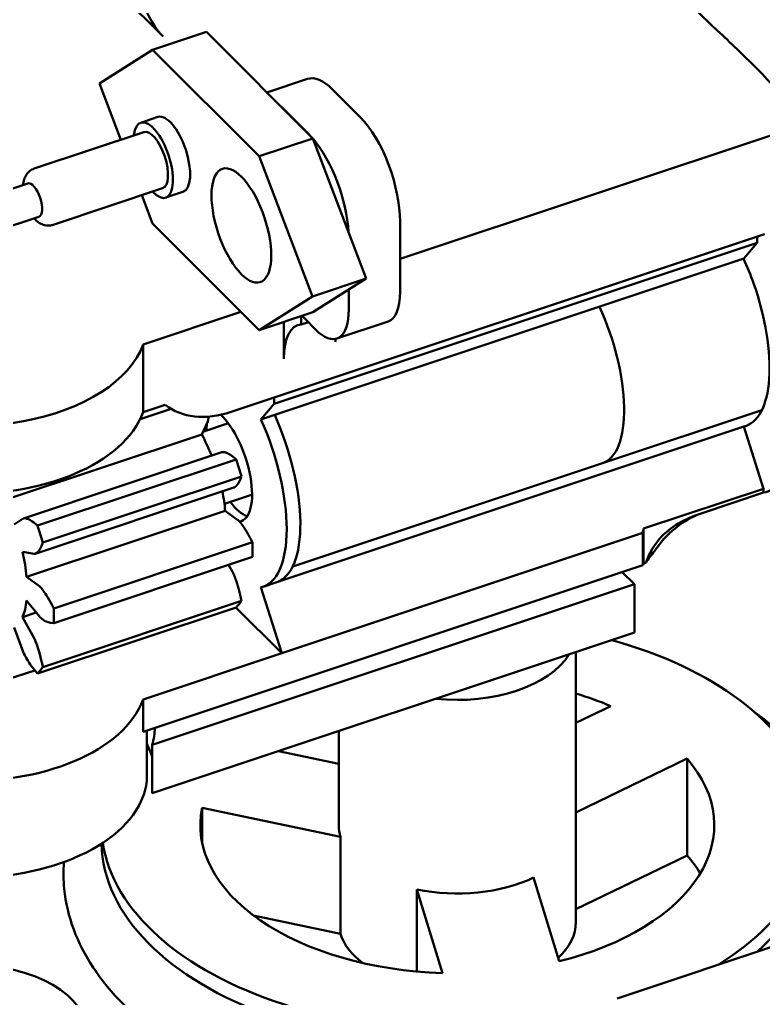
# Model space of a CAD drawing. Header units: millimetres. Extents: x 114 to 308, y 62 to 248.
# Drawn here: x 192.9 to 240, y 103 to 164.9 of the extents above; entities that cross this region are included whole.
import ezdxf

# ---------------------------------------------------------------- set-up
doc = ezdxf.new("R2010")
doc.units = ezdxf.units.MM
doc.header["$LTSCALE"] = 0.75
doc.layers.add('Visible', color=7, linetype='Continuous', lineweight=50)

msp = doc.modelspace()

# ---------------------------------------------------------------- linework, layer by layer
at = {"layer": 'Visible', "extrusion": (-0.707107, 0.408248, -0.57735)}
for p, q in [((197.45, 168.361, -17.528), (202.008, 163.803, -11.081)), ((204.742, 164.102, 13.734), (201.343, 162.969, 15.336)), ((204.742, 164.102, 13.734), (211.478, 157.367, 23.259)), ((201.343, 162.969, 15.336), (197.976, 160.837, 6.685)), ((208.078, 156.234, 24.861), (201.343, 162.969, 15.336)), ((211.132, 161.123, 15.997), (208.574, 160.27, 17.203)), ((197.976, 160.837, 6.685), (199.328, 157.278, 7.036)), ((212.713, 160.462, 18.883), (214.492, 158.683, 21.399)), ((211.244, 157.601, 22.93), (209.466, 159.38, 20.414)), ((201.675, 158.719, 13.035), (200.593, 158.358, 13.546)), ((216.992, 149.745, 8.799), (244.161, 158.802, -4.008)), ((200.79, 157.765, 13.546), (193.862, 155.456, 16.812)), ((211.478, 157.367, 23.259), (208.078, 156.234, 24.861)), ((211.478, 157.367, 23.259), (214.845, 148.5, 24.133)), ((211.446, 147.367, 25.735), (208.078, 156.234, 24.861)), ((193.454, 154.516, 17.118), (189.99, 153.361, 18.751)), ((201.976, 154.208, 13.546), (195.048, 151.898, 16.812)), ((200.66, 153.769, 7.382), (201.343, 151.971, 7.559)), ((203.256, 153.976, 13.035), (202.174, 153.615, 13.546)), ((194.157, 152.405, 17.118), (190.693, 151.25, 18.751)), ((201.343, 151.971, 7.559), (208.078, 145.235, 17.084)), ((216.992, 147.632, 18.887), (216.992, 152.101, 22.048)), ((240.035, 151.302, -6.393), (206.303, 140.059, 9.508)), ((239.566, 151.146, -7.498), (239.566, 150.751, -7.778)), ((209.039, 140.575, 6.613), (239.566, 150.751, -7.778)), ((239.566, 150.751, -7.778), (238.723, 149.757, -10.27)), ((238.723, 149.757, -10.27), (209.061, 139.87, 3.712)), ((214.845, 148.5, 24.133), (211.446, 147.367, 25.735)), ((214.845, 148.5, 24.133), (211.478, 146.368, 15.482)), ((208.078, 145.235, 17.084), (211.446, 147.367, 25.735)), ((213.744, 146.549, 20.418), (213.744, 147.803, 21.305)), ((200.748, 144.33, 16.457), (206.924, 146.389, 13.545)), ((211.478, 146.368, 15.482), (208.078, 145.235, 17.084)), ((210.739, 145.591, 13.366), (210.745, 146.124, 13.754)), ((210.796, 146.141, 13.875), (211.841, 145.094, 15.352)), ((209.649, 145.759, 11.173), (209.649, 143.419, 9.518)), ((211.194, 145.742, 13.152), (210.739, 145.591, 13.366)), ((212.986, 144.698, 17.501), (216.234, 145.781, 15.97)), ((200.748, 144.33, 16.457), (200.748, 140.044, 13.426)), ((209.039, 140.575, 6.613), (208.195, 139.581, 4.12)), ((209.039, 140.575, 6.613), (209.039, 140.97, 6.892)), ((200.562, 139.607, 7.322), (202.51, 140.257, 6.403)), ((202.144, 140.509, 12.767), (200.748, 140.044, 13.426)), ((229.78, 136.813, -13.286), (239.867, 140.176, -18.041)), ((204.826, 139.447, 4.226), (204.45, 138.636, 2.856)), ((206.089, 139.326, -3.59), (204.529, 138.806, -2.854)), ((204.826, 139.447, 4.227), (204.826, 139.447, 4.226)), ((209.061, 139.87, 3.712), (208.195, 139.581, 4.12)), ((238.723, 139.143, -17.776), (209.32, 129.342, -3.916)), ((238.723, 139.143, -17.776), (239.961, 135.206, -17.931)), ((204.45, 138.636, 2.856), (191.893, 134.45, 8.776)), ((193.17, 133.329, 10.693), (205.728, 137.515, 4.774)), ((194.071, 132.873, 12.281), (206.628, 137.059, 6.361)), ((229.78, 136.813, -13.286), (210.206, 130.289, -4.058)), ((194.401, 131.802, 12.223), (206.958, 135.987, 6.303)), ((193.917, 131.089, 10.693), (206.475, 135.274, 4.774)), ((232.384, 132.68, -14.359), (239.961, 135.206, -17.931)), ((239.961, 135.206, -17.931), (239.961, 134.957, -18.107)), ((207.591, 134.819, -3.59), (205.885, 134.251, -2.786)), ((236.018, 133.643, -16.248), (239.961, 134.957, -18.107)), ((193.378, 129.628, 8.516), (205.935, 133.814, 2.596)), ((205.935, 133.814, 2.596), (206.742, 133.223, 3.891)), ((192.58, 132.948, 9.171), (193.155, 133.322, 10.656)), ((193.155, 133.322, 10.656), (193.155, 133.322, 10.657)), ((206.742, 133.223, 3.891), (206.743, 133.223, 3.891)), ((232.384, 132.68, -14.359), (232.384, 130.479, -15.916)), ((232.335, 132.406, -14.311), (209.508, 124.797, -3.55)), ((232.335, 132.406, -14.311), (232.335, 130.365, -15.754)), ((195.093, 127.627, 10.74), (207.651, 131.813, 4.821)), ((193.846, 131.078, 10.535), (193.115, 131.209, 9.077)), ((193.846, 131.078, 10.536), (193.846, 131.078, 10.535)), ((195.093, 126.71, 10.092), (207.651, 130.896, 4.173)), ((200.748, 119.836, -0.864), (232.335, 130.365, -15.754)), ((206.152, 130.397, 0.641), (206.403, 129.939, 0.85)), ((232.384, 130.479, -15.916), (232.546, 130.533, -15.992)), ((193.378, 129.628, 8.516), (194.185, 129.037, 9.81)), ((206.403, 129.939, 0.85), (206.404, 129.939, 0.851)), ((231.802, 129.166, -16.224), (231.036, 129.932, -17.307)), ((194.185, 129.037, 9.81), (194.185, 129.037, 9.811)), ((201.319, 119.005, -1.855), (231.802, 129.166, -16.224)), ((208.195, 128.967, -3.385), (209.508, 124.797, -3.55)), ((208.327, 129.004, -3.079), (209.193, 129.292, -3.488)), ((231.802, 126.104, -18.389), (231.802, 129.166, -16.224)), ((194.185, 127.117, 8.453), (193.378, 128.141, 7.464)), ((194.071, 123.51, 5.66), (206.628, 127.695, -0.26)), ((194.401, 123.921, 6.65), (206.958, 128.107, 0.731)), ((209.508, 124.797, -3.55), (206.614, 127.691, -7.642)), ((193.115, 127.084, 6.16), (193.983, 127.374, 5.752)), ((193.115, 127.084, 6.16), (193.846, 125.754, 6.77)), ((194.185, 127.117, 8.453), (194.185, 127.117, 8.453)), ((193.155, 124.892, 4.695), (192.58, 126.417, 4.553)), ((193.846, 125.754, 6.77), (193.846, 125.753, 6.77)), ((231.802, 126.104, -18.389), (201.319, 115.944, -4.02)), ((193.155, 124.891, 4.695), (193.155, 124.892, 4.695)), ((209.508, 124.797, -3.55), (200.748, 121.877, 0.58)), ((228.11, 107.803, -66.119), (228.11, 124.874, -54.049)), ((192.257, 123.172, 1.573), (193.892, 123.716, 0.802)), ((200.748, 119.836, -0.864), (200.748, 121.877, 0.58)), ((230.312, 121.453, -72.433), (228.11, 120.386, -70.925)), ((230.72, 102.963, 80.856), (284.115, 120.761, 55.686)), ((200.986, 117.082, -5.631), (200.986, 119.915, -3.628)), ((213.11, 113.927, -61.789), (213.11, 119.874, -57.584)), ((201.319, 119.005, -1.855), (201.319, 115.944, -4.02)), ((213.11, 117.807, -67.277), (209.307, 118.606, -68.407)), ((228.11, 114.734, -62.931), (235.133, 118.136, -67.742)), ((235.133, 112.012, -72.072), (235.133, 118.136, -67.742)), ((204.47, 115.014, -63.328), (213.224, 113.175, -60.726)), ((204.47, 112.839, -64.866), (204.47, 115.014, -63.328)), ((213.224, 107.051, -65.056), (213.224, 113.175, -60.726)), ((235.133, 112.012, -72.072), (228.11, 108.61, -67.261)), ((227.049, 105.313, -49.607), (225.431, 110.61, -57.098)), ((218.045, 104.662, -59.709), (218.045, 109.858, -56.035)), ((218.045, 109.858, -56.035), (219.663, 104.561, -48.544)), ((213.224, 107.051, -65.056), (207.732, 108.205, -66.688))]:
    msp.add_line(p, q, dxfattribs=at)
at = {"layer": 'Visible', "extrusion": (0.866025, 0.288675, -0.408248)}
msp.add_circle((78.619, 117.455, 215.152), 3.779, dxfattribs=at)
at = {"layer": 'Visible', "extrusion": (-8e-16, 0.816497, 0.57735)}
msp.add_circle((-189.736, -72.195, 72.347), 7.5, dxfattribs=at)
at = {"layer": 'Visible', "extrusion": (0.866025, 0.288675, -0.408248)}
for centre, radius, start, end in [((94.421, 91.641, 226.754), 3.75, 219.23152, 309.23152), ((81.089, 117.175, 222.827), 5, 360, 39.23152), ((78.839, 119.931, 222.827), 5, 39.23152, 129.23152), ((84.299, 110.499, 213.902), 1.875, 360, 180), ((84.299, 110.499, 205.152), 1.112, 360, 180), ((64.63, 94.528, 254.164), 8.125, 88.03894, 182.36162), ((74.046, 117.146, 222.827), 4.125, 129.23152, 180), ((66.758, 112.08, 219.077), 4.75, 309.23152, 6.47669), ((64.63, 94.528, 220.164), 2.375, 360, 2.6307), ((64.63, 94.528, 218.914), 8.125, 76.10142, 182.36162), ((64.63, 94.528, 219.914), 8.125, 76.10142, 180), ((64.63, 94.528, 215.914), 5.625, 66.54922, 82.11875), ((64.63, 94.528, 215.914), 9, 89.65686, 96.80618), ((64.63, 94.528, 215.914), 5.625, 106.4233, 119.91382), ((64.63, 94.528, 220.164), 2.375, 177.3693, 180), ((64.63, 94.528, 201.414), 9, 89.65686, 96.80618), ((64.63, 94.528, 215.914), 9, 125.65686, 132.80618), ((64.63, 94.528, 201.414), 5.625, 102.54922, 119.91382), ((64.63, 94.528, 201.414), 5.625, 138.54922, 155.91382), ((64.63, 94.528, 201.414), 9, 125.65686, 132.80618), ((64.63, 94.528, 215.914), 9, 161.65687, 168.80618), ((64.63, 94.528, 201.414), 9, 161.65687, 168.80618)]:
    msp.add_arc(centre, radius, start, end, dxfattribs=at)
at = {"layer": 'Visible', "extrusion": (-0.866025, -0.288675, 0.408248)}
for centre, radius, start, end in [((-81.089, 117.175, -219.077), 5, 140.76848, 141.94486), ((-84.299, 110.499, -213.902), 2.5, 318.59038, 221.40962), ((-84.299, 110.499, -215.152), 2.5, 0, 180), ((-78.839, 119.931, -219.077), 5, 139.5921, 140.76848), ((-78.839, 119.931, -219.077), 5, 56.38391, 135.15305), ((-74.046, 117.146, -219.077), 4.125, 325.19435, 50.76848), ((-64.63, 94.528, -243.914), 7.5, 0, 105.08318), ((-64.63, 94.528, -243.914), 7.5, 0, 105.08318), ((-66.758, 112.08, -222.827), 4.75, 228.16718, 230.76848), ((-64.63, 94.528, -219.914), 3.75, 221.7932, 230.70352), ((-64.63, 94.528, -218.914), 3.75, 355.94476, 144.11237), ((-64.63, 94.528, -254.164), 12.5, 356.80041, 27.1903), ((-64.63, 94.528, -219.914), 3.75, 309.29648, 342.65393)]:
    msp.add_arc(centre, radius, start, end, dxfattribs=at)
at = {"layer": 'Visible', "extrusion": (1.2e-15, -0.816497, -0.57735)}
msp.add_arc((189.736, -72.195, -127.347), 11.25, 11.81031, 193.04836, dxfattribs=at)
at = {"layer": 'Visible', "extrusion": (2.1e-15, -0.816497, -0.57735)}
msp.add_arc((189.736, -72.195, -122.097), 11.25, 11.81031, 180, dxfattribs=at)
at = {"layer": 'Visible', "extrusion": (-7.4e-14, -0.816497, -0.57735)}
msp.add_arc((241.462, -85.987, -97.347), 9.375, 193.20536, 194.45113, dxfattribs=at)
at = {"layer": 'Visible', "extrusion": (3.5e-15, -0.816497, -0.57735)}
msp.add_arc((189.736, -72.195, -99.847), 11.25, 11.81032, 263.63747, dxfattribs=at)
at = {"layer": 'Visible', "extrusion": (3e-15, -0.816497, -0.57735)}
for centre, radius, start, end in [((220.61, -116.226, -57.347), 22.5, 295.72654, 42.85614), ((220.61, -116.226, -57.347), 16.25, 297.48643, 306.65764), ((220.61, -116.226, -57.347), 16.25, 333.34236, 66.65764), ((220.61, -116.226, -57.347), 16.25, 93.34236, 186.65764), ((220.61, -116.226, -57.347), 7.5, 170, 180), ((220.61, -116.226, -57.347), 22.5, 63.43702, 175.02579), ((220.61, -116.226, -56.097), 22.5, 0, 32.56403), ((220.61, -116.226, -57.347), 7.5, 50, 110), ((220.61, -116.226, -49.847), 7.5, 0, 31.79144), ((220.61, -116.226, -49.847), 7.5, 143.19621, 170)]:
    msp.add_arc(centre, radius, start, end, dxfattribs=at)
at = {"layer": 'Visible', "extrusion": (-3e-15, 0.816497, 0.57735)}
for centre, radius, start, end in [((-220.61, -116.226, 72.347), 7.5, 79.46945, 160.53055), ((-220.61, -116.226, 49.847), 16.25, 199.04781, 206.65764)]:
    msp.add_arc(centre, radius, start, end, dxfattribs=at)
at = {"layer": 'Visible', "extrusion": (-7.2e-14, -0.816497, -0.57735)}
msp.add_arc((189.736, -72.195, -96.097), 11.75, 0.5311, 9.66502, dxfattribs=at)
at = {"layer": 'Visible', "extrusion": (3e-16, -0.816497, -0.57735)}
msp.add_arc((189.736, -72.195, -92.347), 11.75, 343.22527, 350.33498, dxfattribs=at)
at = {"layer": 'Visible', "extrusion": (-2.6e-15, 0.816497, 0.57735)}
msp.add_arc((-189.736, -72.195, 92.347), 11.25, 360, 168.18968, dxfattribs=at)
at = {"layer": 'Visible', "extrusion": (4.6e-15, -0.816497, -0.57735)}
msp.add_arc((189.736, -72.195, -92.347), 11.25, 0, 11.81032, dxfattribs=at)
at = {"layer": 'Visible', "extrusion": (3.2e-15, -0.816497, -0.57735)}
msp.add_arc((220.61, -116.226, -56.097), 22.5, 63.43702, 179.29513, dxfattribs=at)
at = {"layer": 'Visible', "extrusion": (-0.866025, -0.288675, 0.408248)}
msp.add_ellipse((236.066, 147.107, -17.78), major_axis=(4.354, -4.354, 6.157), ratio=0.933128, start_param=0.718946, end_param=0.920436, dxfattribs=at)
at = {"layer": 'Visible', "extrusion": (0.5, -0.5, 0.707107)}
msp.add_ellipse((206.303, 145.162, 13.116), major_axis=(-5.413, -1.804, 2.552), ratio=1, start_param=0.694505, end_param=1.570803, dxfattribs=at)
at = {"layer": 'Visible', "extrusion": (0.4, 0.089898, 0.912096)}
msp.add_ellipse((241.462, 124.182, -17.503), major_axis=(-4.687, 14.894, 0.588), ratio=0.6, start_param=0.794978, end_param=0.816721, dxfattribs=at)
at = {"layer": 'Visible', "extrusion": (-2.9978e-12, 0.816497, 0.57735)}
msp.add_open_spline([(242.173, 159.015, -4.311), (241.93, 159.264, -4.663), (241.677, 159.53, -5.039), (240.756, 160.509, -6.424), (239.923, 161.408, -7.694), (239.187, 162.144, -8.735), (238.452, 162.879, -9.775), (237.521, 163.745, -11), (236.421, 164.781, -12.465), (236.029, 165.156, -12.995), (235.712, 165.473, -13.443)], degree=3, knots=[2.9135461, 2.9135461, 2.9135461, 2.9135461, 2.9685826, 2.9685826, 3.1451254, 3.1451254, 3.1451254, 3.3216682, 3.3216682, 3.3976211, 3.3976211, 3.3976211, 3.3976211], dxfattribs=at)
at = {"layer": 'Visible'}
for points, knots in [([(193.862, 155.456, 16.812), (193.758, 155.421, 16.763), (193.661, 155.368, 16.714), (193.491, 155.235, 16.612), (193.421, 155.156, 16.559), (193.295, 154.971, 16.439), (193.25, 154.867, 16.373), (193.179, 154.646, 16.236), (193.159, 154.53, 16.167), (193.15, 154.415, 16.105)], [4.61171, 4.61171, 4.61171, 4.61171, 4.7548184, 4.7548184, 4.9125769, 4.9125769, 5.1212618, 5.1212618, 5.3708777, 5.3708777, 5.3708777, 5.3708777]), ([(193.853, 152.304, 16.105), (193.886, 152.267, 16.131), (193.92, 152.232, 16.158), (194.027, 152.13, 16.243), (194.106, 152.066, 16.304), (194.266, 151.97, 16.413), (194.339, 151.934, 16.459), (194.543, 151.864, 16.575), (194.688, 151.839, 16.645), (194.911, 151.861, 16.748), (194.981, 151.876, 16.78), (195.048, 151.898, 16.812)], [6.994135, 6.994135, 6.994135, 6.994135, 7.0993697, 7.0993697, 7.3068017, 7.3068017, 7.4517134, 7.4517134, 7.6607205, 7.6607205, 7.7533027, 7.7533027, 7.7533027, 7.7533027]), ([(232.546, 130.533, -15.992), (232.61, 130.738, -15.892), (232.693, 130.943, -15.806), (232.983, 131.513, -15.609), (233.23, 131.86, -15.537), (233.787, 132.447, -15.517), (234.124, 132.736, -15.55), (235.047, 133.287, -15.814), (235.531, 133.48, -16.018), (236.018, 133.643, -16.248)], [0.0485499, 0.0485499, 0.0485499, 0.0485499, 0.0771323, 0.0771323, 0.1290467, 0.1290467, 0.1742898, 0.1742898, 0.2206835, 0.2206835, 0.2206835, 0.2206835]), ([(235.785, 133.562, -17.542), (235.421, 133.389, -17.513), (235.067, 133.187, -17.468), (234.11, 132.52, -17.31), (233.573, 131.992, -17.176), (233.131, 131.33, -17.02), (233.104, 131.288, -17.011), (233.078, 131.246, -17.001)], [0.0638358, 0.0638358, 0.0638358, 0.0638358, 0.1104626, 0.1104626, 0.196094, 0.196094, 0.2017673, 0.2017673, 0.2017673, 0.2017673]), ([(239.486, 120.997, -75.519), (239.685, 120.855, -75.342), (239.881, 120.71, -75.162), (241.782, 119.247, -73.35), (243.176, 117.718, -71.516), (244.985, 114.468, -67.83), (245.474, 112.774, -66), (245.531, 109.936, -62.959), (245.358, 108.807, -61.751), (245.006, 107.725, -60.564)], [3.1588111, 3.1588111, 3.1588111, 3.1588111, 3.1960897, 3.1960897, 3.5287166, 3.5287166, 3.8281866, 3.8281866, 4.02533, 4.02533, 4.02533, 4.02533]), ([(202.014, 100.537, -52.146), (200.192, 101.791, -53.715), (198.673, 103.261, -55.506), (196.572, 106.449, -59.177), (195.93, 108.146, -61.036), (195.702, 110.456, -63.517), (195.695, 111.024, -64.124), (195.736, 111.588, -64.73)], [0, 0, 0, 0, 0.3345311, 0.3345311, 0.6413806, 0.6413806, 0.7403511, 0.7403511, 0.7403511, 0.7403511])]:
    msp.add_open_spline(points, degree=3, knots=knots, dxfattribs=at)
at = {"layer": 'Visible', "extrusion": (0.866025, 0.288675, -0.408248)}
for points, degree, knots in [([(204.881, 139.764, 4.567), (204.881, 139.763, 4.566), (204.88, 139.761, 4.564), (204.88, 139.757, 4.561), (204.88, 139.753, 4.557), (204.879, 139.747, 4.553), (204.879, 139.742, 4.547), (204.878, 139.736, 4.542), (204.878, 139.731, 4.537), (204.877, 139.725, 4.532), (204.877, 139.72, 4.527), (204.876, 139.714, 4.523), (204.876, 139.709, 4.518), (204.875, 139.703, 4.513), (204.875, 139.698, 4.508), (204.874, 139.693, 4.503), (204.874, 139.688, 4.498), (204.873, 139.683, 4.493), (204.873, 139.678, 4.489), (204.872, 139.673, 4.484), (204.871, 139.668, 4.479), (204.871, 139.663, 4.475), (204.87, 139.658, 4.47), (204.87, 139.653, 4.465), (204.869, 139.649, 4.461), (204.868, 139.644, 4.456), (204.868, 139.64, 4.452), (204.867, 139.635, 4.447), (204.867, 139.631, 4.443), (204.866, 139.626, 4.438), (204.865, 139.622, 4.434), (204.865, 139.618, 4.43), (204.864, 139.613, 4.425), (204.864, 139.609, 4.421), (204.863, 139.605, 4.417), (204.862, 139.601, 4.413), (204.862, 139.597, 4.408), (204.861, 139.593, 4.404), (204.86, 139.589, 4.4), (204.86, 139.585, 4.396), (204.859, 139.581, 4.392), (204.858, 139.578, 4.388), (204.858, 139.574, 4.384), (204.857, 139.57, 4.38), (204.857, 139.567, 4.376), (204.856, 139.563, 4.372), (204.855, 139.56, 4.369), (204.855, 139.556, 4.365), (204.854, 139.553, 4.361), (204.853, 139.55, 4.357), (204.853, 139.547, 4.354), (204.852, 139.543, 4.35), (204.851, 139.54, 4.347), (204.851, 139.537, 4.343), (204.85, 139.534, 4.34), (204.849, 139.531, 4.336), (204.849, 139.528, 4.333), (204.848, 139.525, 4.329), (204.848, 139.523, 4.326), (204.847, 139.52, 4.323), (204.846, 139.517, 4.32), (204.846, 139.514, 4.317), (204.845, 139.512, 4.313), (204.845, 139.509, 4.31), (204.844, 139.507, 4.307), (204.843, 139.504, 4.304), (204.843, 139.502, 4.301), (204.842, 139.5, 4.299), (204.842, 139.497, 4.296), (204.841, 139.495, 4.293), (204.84, 139.493, 4.29), (204.84, 139.491, 4.287), (204.839, 139.489, 4.285), (204.839, 139.487, 4.282), (204.838, 139.485, 4.28), (204.838, 139.483, 4.277), (204.837, 139.481, 4.275), (204.837, 139.479, 4.272), (204.836, 139.478, 4.27), (204.836, 139.476, 4.268), (204.835, 139.474, 4.266), (204.835, 139.473, 4.263), (204.834, 139.471, 4.261), (204.834, 139.47, 4.259), (204.833, 139.468, 4.257), (204.833, 139.467, 4.255), (204.832, 139.465, 4.253), (204.832, 139.464, 4.252), (204.832, 139.463, 4.25), (204.831, 139.462, 4.248), (204.831, 139.46, 4.247), (204.83, 139.459, 4.245), (204.83, 139.458, 4.243), (204.83, 139.457, 4.242), (204.829, 139.456, 4.241), (204.829, 139.455, 4.239), (204.829, 139.455, 4.238), (204.828, 139.454, 4.237), (204.828, 139.453, 4.236), (204.828, 139.452, 4.234), (204.828, 139.452, 4.233), (204.827, 139.451, 4.232), (204.827, 139.45, 4.232), (204.827, 139.45, 4.231), (204.827, 139.449, 4.23), (204.827, 139.449, 4.229), (204.826, 139.448, 4.229), (204.826, 139.448, 4.228), (204.826, 139.448, 4.228), (204.826, 139.448, 4.227), (204.826, 139.447, 4.227), (204.826, 139.447, 4.227), (204.826, 139.447, 4.227)], 5, [-0.4491318, -0.4491318, -0.4491318, -0.4491318, -0.4491318, -0.4491318, -0.4458333, -0.4416667, -0.4375, -0.4333333, -0.4291667, -0.425, -0.4208333, -0.4166667, -0.4125, -0.4083333, -0.4041667, -0.4, -0.3958333, -0.3916667, -0.3875, -0.3833333, -0.3791667, -0.375, -0.3708333, -0.3666667, -0.3625, -0.3583333, -0.3541667, -0.35, -0.3458333, -0.3416667, -0.3375, -0.3333333, -0.3291667, -0.325, -0.3208333, -0.3166667, -0.3125, -0.3083333, -0.3041667, -0.3, -0.2958333, -0.2916667, -0.2875, -0.2833333, -0.2791667, -0.275, -0.2708333, -0.2666667, -0.2625, -0.2583333, -0.2541667, -0.25, -0.2458333, -0.2416667, -0.2375, -0.2333333, -0.2291667, -0.225, -0.2208333, -0.2166667, -0.2125, -0.2083333, -0.2041667, -0.2, -0.1958333, -0.1916667, -0.1875, -0.1833333, -0.1791667, -0.175, -0.1708333, -0.1666667, -0.1625, -0.1583333, -0.1541667, -0.15, -0.1458333, -0.1416667, -0.1375, -0.1333333, -0.1291667, -0.125, -0.1208333, -0.1166667, -0.1125, -0.1083333, -0.1041667, -0.1, -0.0958333, -0.0916667, -0.0875, -0.0833333, -0.0791667, -0.075, -0.0708333, -0.0666667, -0.0625, -0.0583333, -0.0541667, -0.05, -0.0458333, -0.0416667, -0.0375, -0.0333333, -0.0291667, -0.025, -0.0208333, -0.0166667, -0.0125, -0.0083333, -0.0041667, 0, 0, 0, 0, 0, 0]), ([(206.958, 135.987, 6.303), (206.957, 135.986, 6.301), (206.956, 135.983, 6.296), (206.955, 135.978, 6.29), (206.953, 135.971, 6.281), (206.95, 135.963, 6.269), (206.948, 135.955, 6.258), (206.945, 135.947, 6.247), (206.942, 135.939, 6.236), (206.94, 135.931, 6.225), (206.937, 135.924, 6.214), (206.934, 135.916, 6.202), (206.932, 135.908, 6.191), (206.929, 135.9, 6.18), (206.926, 135.893, 6.169), (206.924, 135.885, 6.158), (206.921, 135.878, 6.147), (206.918, 135.87, 6.136), (206.915, 135.863, 6.125), (206.913, 135.856, 6.114), (206.91, 135.848, 6.103), (206.907, 135.841, 6.092), (206.904, 135.834, 6.081), (206.902, 135.827, 6.07), (206.899, 135.82, 6.059), (206.896, 135.813, 6.049), (206.893, 135.806, 6.038), (206.891, 135.799, 6.027), (206.888, 135.792, 6.016), (206.885, 135.785, 6.005), (206.882, 135.778, 5.995), (206.879, 135.772, 5.984), (206.877, 135.765, 5.973), (206.874, 135.758, 5.962), (206.871, 135.752, 5.952), (206.868, 135.745, 5.941), (206.865, 135.739, 5.931), (206.862, 135.732, 5.92), (206.859, 135.726, 5.909), (206.857, 135.72, 5.899), (206.854, 135.713, 5.888), (206.851, 135.707, 5.878), (206.848, 135.701, 5.867), (206.845, 135.695, 5.857), (206.842, 135.689, 5.847), (206.839, 135.683, 5.836), (206.836, 135.677, 5.826), (206.834, 135.671, 5.815), (206.831, 135.665, 5.805), (206.828, 135.659, 5.795), (206.825, 135.654, 5.785), (206.822, 135.648, 5.774), (206.819, 135.642, 5.764), (206.816, 135.637, 5.754), (206.813, 135.631, 5.744), (206.81, 135.626, 5.734), (206.807, 135.62, 5.724), (206.804, 135.615, 5.714), (206.801, 135.609, 5.704), (206.798, 135.604, 5.694), (206.795, 135.599, 5.684), (206.792, 135.593, 5.674), (206.79, 135.588, 5.664), (206.787, 135.583, 5.654), (206.784, 135.578, 5.644), (206.781, 135.573, 5.634), (206.778, 135.568, 5.624), (206.775, 135.563, 5.615), (206.772, 135.558, 5.605), (206.769, 135.553, 5.595), (206.766, 135.549, 5.585), (206.763, 135.544, 5.576), (206.76, 135.539, 5.566), (206.757, 135.535, 5.557), (206.754, 135.53, 5.547), (206.751, 135.525, 5.538), (206.748, 135.521, 5.528), (206.745, 135.516, 5.519), (206.742, 135.512, 5.509), (206.739, 135.508, 5.5), (206.736, 135.503, 5.491), (206.733, 135.499, 5.481), (206.73, 135.495, 5.472), (206.727, 135.491, 5.463), (206.724, 135.486, 5.454), (206.721, 135.482, 5.444), (206.719, 135.478, 5.435), (206.716, 135.474, 5.426), (206.713, 135.47, 5.417), (206.71, 135.466, 5.408), (206.707, 135.463, 5.399), (206.704, 135.459, 5.39), (206.701, 135.455, 5.381), (206.698, 135.451, 5.372), (206.695, 135.447, 5.364), (206.692, 135.444, 5.355), (206.689, 135.44, 5.346), (206.686, 135.437, 5.337), (206.683, 135.433, 5.329), (206.68, 135.43, 5.32), (206.677, 135.426, 5.311), (206.675, 135.423, 5.303), (206.672, 135.42, 5.294), (206.669, 135.416, 5.286), (206.666, 135.413, 5.277), (206.663, 135.41, 5.269), (206.66, 135.407, 5.261), (206.657, 135.403, 5.252), (206.654, 135.4, 5.244), (206.652, 135.397, 5.236), (206.649, 135.394, 5.228), (206.646, 135.391, 5.219), (206.643, 135.388, 5.211), (206.64, 135.386, 5.203), (206.637, 135.383, 5.195), (206.634, 135.38, 5.187), (206.632, 135.377, 5.179), (206.629, 135.374, 5.171), (206.626, 135.372, 5.164), (206.623, 135.369, 5.156), (206.62, 135.366, 5.148), (206.618, 135.364, 5.14), (206.615, 135.361, 5.133), (206.612, 135.359, 5.125), (206.609, 135.356, 5.117), (206.607, 135.354, 5.11), (206.604, 135.352, 5.102), (206.601, 135.349, 5.095), (206.598, 135.347, 5.088), (206.596, 135.345, 5.08), (206.593, 135.343, 5.073), (206.59, 135.34, 5.066), (206.588, 135.338, 5.059), (206.585, 135.336, 5.051), (206.582, 135.334, 5.044), (206.58, 135.332, 5.037), (206.577, 135.33, 5.03), (206.574, 135.328, 5.023), (206.572, 135.326, 5.016), (206.569, 135.324, 5.009), (206.567, 135.322, 5.003), (206.564, 135.321, 4.996), (206.561, 135.319, 4.989), (206.559, 135.317, 4.982), (206.556, 135.315, 4.976), (206.554, 135.314, 4.969), (206.551, 135.312, 4.963), (206.549, 135.31, 4.956), (206.546, 135.309, 4.95), (206.544, 135.307, 4.944), (206.541, 135.306, 4.937), (206.539, 135.304, 4.931), (206.536, 135.303, 4.925), (206.534, 135.301, 4.919), (206.532, 135.3, 4.913), (206.529, 135.299, 4.907), (206.527, 135.297, 4.901), (206.524, 135.296, 4.895), (206.522, 135.295, 4.889), (206.52, 135.294, 4.883), (206.517, 135.292, 4.877), (206.515, 135.291, 4.871), (206.513, 135.29, 4.866), (206.511, 135.289, 4.86), (206.508, 135.288, 4.855), (206.506, 135.287, 4.849), (206.504, 135.286, 4.844), (206.502, 135.285, 4.838), (206.499, 135.284, 4.833), (206.497, 135.283, 4.828), (206.495, 135.282, 4.823), (206.493, 135.281, 4.817), (206.491, 135.28, 4.812), (206.489, 135.279, 4.807), (206.487, 135.279, 4.802), (206.485, 135.278, 4.797), (206.483, 135.277, 4.793), (206.481, 135.276, 4.788), (206.479, 135.276, 4.783), (206.477, 135.275, 4.779), (206.476, 135.275, 4.777), (206.475, 135.274, 4.775), (206.475, 135.274, 4.774), (206.475, 135.274, 4.774)], 5, [-1, -1, -1, -1, -1, -1, -0.9958333, -0.9916667, -0.9875, -0.9833333, -0.9791667, -0.975, -0.9708333, -0.9666667, -0.9625, -0.9583333, -0.9541667, -0.95, -0.9458333, -0.9416667, -0.9375, -0.9333333, -0.9291667, -0.925, -0.9208333, -0.9166667, -0.9125, -0.9083333, -0.9041667, -0.9, -0.8958333, -0.8916667, -0.8875, -0.8833333, -0.8791667, -0.875, -0.8708333, -0.8666667, -0.8625, -0.8583333, -0.8541667, -0.85, -0.8458333, -0.8416667, -0.8375, -0.8333333, -0.8291667, -0.825, -0.8208333, -0.8166667, -0.8125, -0.8083333, -0.8041667, -0.8, -0.7958333, -0.7916667, -0.7875, -0.7833333, -0.7791667, -0.775, -0.7708333, -0.7666667, -0.7625, -0.7583333, -0.7541667, -0.75, -0.7458333, -0.7416667, -0.7375, -0.7333333, -0.7291667, -0.725, -0.7208333, -0.7166667, -0.7125, -0.7083333, -0.7041667, -0.7, -0.6958333, -0.6916667, -0.6875, -0.6833333, -0.6791667, -0.675, -0.6708333, -0.6666667, -0.6625, -0.6583333, -0.6541667, -0.65, -0.6458333, -0.6416667, -0.6375, -0.6333333, -0.6291667, -0.625, -0.6208333, -0.6166667, -0.6125, -0.6083333, -0.6041667, -0.6, -0.5958333, -0.5916667, -0.5875, -0.5833333, -0.5791667, -0.575, -0.5708333, -0.5666667, -0.5625, -0.5583333, -0.5541667, -0.55, -0.5458333, -0.5416667, -0.5375, -0.5333333, -0.5291667, -0.525, -0.5208333, -0.5166667, -0.5125, -0.5083333, -0.5041667, -0.5, -0.4958333, -0.4916667, -0.4875, -0.4833333, -0.4791667, -0.475, -0.4708333, -0.4666667, -0.4625, -0.4583333, -0.4541667, -0.45, -0.4458333, -0.4416667, -0.4375, -0.4333333, -0.4291667, -0.425, -0.4208333, -0.4166667, -0.4125, -0.4083333, -0.4041667, -0.4, -0.3958333, -0.3916667, -0.3875, -0.3833333, -0.3791667, -0.375, -0.3708333, -0.3666667, -0.3625, -0.3583333, -0.3541667, -0.35, -0.3458333, -0.3416667, -0.3375, -0.3333333, -0.3291667, -0.325, -0.3208333, -0.3166667, -0.3125, -0.3083333, -0.3041667, -0.3, -0.2958333, -0.2916667, -0.2875, -0.2833333, -0.2791667, -0.275, -0.2708333, -0.2666667, -0.2625, -0.2583333, -0.2582808, -0.2582808, -0.2582808, -0.2582808, -0.2582808, -0.2582808]), ([(194.401, 131.802, 12.223), (194.287, 131.44, 11.725), (194.161, 131.281, 11.347), (193.984, 131.098, 10.842), (193.898, 131.078, 10.644), (193.851, 131.077, 10.545), (193.847, 131.078, 10.537), (193.846, 131.078, 10.536)], 3, [-0.001926406, -0.001926406, -0.001926406, -0.001926406, -0.001202847, -0.001202847, -0.000182662, -0.000182662, 0, 0, 0, 0]), ([(194.185, 129.037, 9.811), (194.186, 129.036, 9.812), (194.194, 129.03, 9.825), (194.228, 128.999, 9.874), (194.248, 128.978, 9.902), (194.32, 128.901, 10), (194.387, 128.819, 10.085), (194.584, 128.545, 10.31), (194.806, 128.214, 10.547), (195.093, 127.627, 10.74)], 3, [-0.1738401, -0.1738401, -0.1738401, -0.1738401, -0.157611, -0.157611, -0.1375504, -0.1375504, -0.0818603, -0.0818603, 0, 0, 0, 0]), ([(195.093, 126.71, 10.092), (194.83, 126.698, 9.525), (194.626, 126.792, 9.159), (194.353, 126.944, 8.688), (194.245, 127.049, 8.532), (194.191, 127.11, 8.46), (194.186, 127.116, 8.454), (194.185, 127.117, 8.453)], 3, [-0.001926407, -0.001926407, -0.001926407, -0.001926407, -0.001202847, -0.001202847, -0.000182662, -0.000182662, 0, 0, 0, 0]), ([(193.846, 125.753, 6.77), (193.847, 125.752, 6.771), (193.854, 125.738, 6.777), (193.883, 125.68, 6.795), (193.899, 125.644, 6.804), (193.955, 125.514, 6.831), (194.004, 125.389, 6.847), (194.136, 125.005, 6.856), (194.276, 124.564, 6.842), (194.401, 123.921, 6.65)], 3, [-0.1738401, -0.1738401, -0.1738401, -0.1738401, -0.157611, -0.157611, -0.1375504, -0.1375504, -0.0818603, -0.0818603, 0, 0, 0, 0])]:
    msp.add_open_spline(points, degree=degree, knots=knots, dxfattribs=at)
at = {"layer": 'Visible', "extrusion": (-0.866025, -0.288675, 0.408248)}
for points, degree, knots in [([(205.728, 137.515, 4.774), (205.728, 137.515, 4.774), (205.728, 137.515, 4.775), (205.729, 137.515, 4.776), (205.73, 137.515, 4.778), (205.731, 137.516, 4.781), (205.732, 137.516, 4.783), (205.733, 137.516, 4.786), (205.734, 137.517, 4.789), (205.735, 137.517, 4.792), (205.737, 137.517, 4.794), (205.738, 137.518, 4.797), (205.739, 137.518, 4.8), (205.741, 137.518, 4.803), (205.742, 137.519, 4.806), (205.743, 137.519, 4.81), (205.745, 137.519, 4.813), (205.746, 137.52, 4.816), (205.748, 137.52, 4.819), (205.749, 137.52, 4.823), (205.751, 137.52, 4.826), (205.752, 137.521, 4.83), (205.754, 137.521, 4.833), (205.756, 137.521, 4.837), (205.757, 137.522, 4.841), (205.759, 137.522, 4.845), (205.761, 137.522, 4.849), (205.762, 137.522, 4.852), (205.764, 137.523, 4.856), (205.766, 137.523, 4.861), (205.768, 137.523, 4.865), (205.77, 137.523, 4.869), (205.772, 137.523, 4.873), (205.774, 137.523, 4.877), (205.776, 137.524, 4.882), (205.778, 137.524, 4.886), (205.78, 137.524, 4.891), (205.782, 137.524, 4.895), (205.784, 137.524, 4.9), (205.786, 137.524, 4.904), (205.788, 137.524, 4.909), (205.791, 137.524, 4.914), (205.793, 137.524, 4.919), (205.795, 137.524, 4.923), (205.798, 137.524, 4.928), (205.8, 137.524, 4.933), (205.802, 137.524, 4.938), (205.805, 137.524, 4.943), (205.807, 137.524, 4.949), (205.81, 137.524, 4.954), (205.812, 137.524, 4.959), (205.815, 137.524, 4.964), (205.817, 137.524, 4.97), (205.82, 137.524, 4.975), (205.822, 137.524, 4.981), (205.825, 137.523, 4.986), (205.828, 137.523, 4.992), (205.831, 137.523, 4.997), (205.833, 137.523, 5.003), (205.836, 137.522, 5.009), (205.839, 137.522, 5.015), (205.842, 137.522, 5.02), (205.845, 137.521, 5.026), (205.848, 137.521, 5.032), (205.851, 137.521, 5.038), (205.854, 137.52, 5.044), (205.857, 137.52, 5.05), (205.86, 137.519, 5.057), (205.863, 137.519, 5.063), (205.866, 137.518, 5.069), (205.869, 137.518, 5.075), (205.872, 137.517, 5.082), (205.875, 137.517, 5.088), (205.879, 137.516, 5.095), (205.882, 137.516, 5.101), (205.885, 137.515, 5.108), (205.889, 137.514, 5.114), (205.892, 137.513, 5.121), (205.895, 137.513, 5.127), (205.899, 137.512, 5.134), (205.902, 137.511, 5.141), (205.906, 137.51, 5.148), (205.909, 137.51, 5.155), (205.913, 137.509, 5.161), (205.916, 137.508, 5.168), (205.92, 137.507, 5.175), (205.924, 137.506, 5.182), (205.927, 137.505, 5.19), (205.931, 137.504, 5.197), (205.935, 137.503, 5.204), (205.938, 137.502, 5.211), (205.942, 137.501, 5.218), (205.946, 137.499, 5.226), (205.95, 137.498, 5.233), (205.954, 137.497, 5.24), (205.958, 137.496, 5.248), (205.962, 137.495, 5.255), (205.966, 137.493, 5.263), (205.97, 137.492, 5.27), (205.974, 137.491, 5.278), (205.978, 137.489, 5.285), (205.982, 137.488, 5.293), (205.986, 137.486, 5.301), (205.99, 137.485, 5.309), (205.994, 137.483, 5.316), (205.998, 137.482, 5.324), (206.003, 137.48, 5.332), (206.007, 137.478, 5.34), (206.011, 137.477, 5.348), (206.016, 137.475, 5.356), (206.02, 137.473, 5.364), (206.024, 137.471, 5.372), (206.029, 137.47, 5.38), (206.033, 137.468, 5.388), (206.038, 137.466, 5.396), (206.042, 137.464, 5.405), (206.047, 137.462, 5.413), (206.051, 137.46, 5.421), (206.056, 137.458, 5.429), (206.06, 137.456, 5.438), (206.065, 137.454, 5.446), (206.07, 137.452, 5.454), (206.074, 137.45, 5.463), (206.079, 137.447, 5.471), (206.084, 137.445, 5.48), (206.089, 137.443, 5.488), (206.094, 137.44, 5.497), (206.098, 137.438, 5.506), (206.103, 137.436, 5.514), (206.108, 137.433, 5.523), (206.113, 137.431, 5.532), (206.118, 137.428, 5.54), (206.123, 137.426, 5.549), (206.128, 137.423, 5.558), (206.133, 137.42, 5.567), (206.138, 137.418, 5.576), (206.143, 137.415, 5.585), (206.148, 137.412, 5.593), (206.154, 137.409, 5.602), (206.159, 137.406, 5.611), (206.164, 137.404, 5.62), (206.169, 137.401, 5.629), (206.175, 137.398, 5.639), (206.18, 137.395, 5.648), (206.185, 137.392, 5.657), (206.191, 137.388, 5.666), (206.196, 137.385, 5.675), (206.201, 137.382, 5.684), (206.207, 137.379, 5.694), (206.212, 137.376, 5.703), (206.218, 137.372, 5.712), (206.223, 137.369, 5.721), (206.229, 137.366, 5.731), (206.234, 137.362, 5.74), (206.24, 137.359, 5.75), (206.246, 137.355, 5.759), (206.251, 137.352, 5.768), (206.257, 137.348, 5.778), (206.263, 137.344, 5.787), (206.268, 137.341, 5.797), (206.274, 137.337, 5.806), (206.28, 137.333, 5.816), (206.286, 137.329, 5.826), (206.291, 137.325, 5.835), (206.297, 137.321, 5.845), (206.303, 137.317, 5.854), (206.309, 137.313, 5.864), (206.315, 137.309, 5.874), (206.321, 137.305, 5.884), (206.327, 137.301, 5.893), (206.333, 137.297, 5.903), (206.339, 137.293, 5.913), (206.345, 137.288, 5.923), (206.351, 137.284, 5.933), (206.357, 137.28, 5.942), (206.363, 137.275, 5.952), (206.369, 137.271, 5.962), (206.376, 137.266, 5.972), (206.382, 137.262, 5.982), (206.388, 137.257, 5.992), (206.394, 137.252, 6.002), (206.401, 137.248, 6.012), (206.407, 137.243, 6.022), (206.413, 137.238, 6.032), (206.42, 137.233, 6.042), (206.426, 137.228, 6.052), (206.432, 137.223, 6.062), (206.439, 137.218, 6.072), (206.445, 137.213, 6.082), (206.452, 137.208, 6.092), (206.458, 137.203, 6.103), (206.465, 137.198, 6.113), (206.471, 137.193, 6.123), (206.478, 137.187, 6.133), (206.484, 137.182, 6.143), (206.491, 137.177, 6.154), (206.498, 137.171, 6.164), (206.504, 137.166, 6.174), (206.511, 137.16, 6.184), (206.518, 137.155, 6.195), (206.524, 137.149, 6.205), (206.531, 137.143, 6.215), (206.538, 137.138, 6.226), (206.545, 137.132, 6.236), (206.552, 137.126, 6.246), (206.558, 137.12, 6.257), (206.565, 137.114, 6.267), (206.572, 137.108, 6.277), (206.579, 137.102, 6.288), (206.586, 137.096, 6.298), (206.593, 137.09, 6.309), (206.6, 137.084, 6.319), (206.607, 137.078, 6.33), (206.614, 137.071, 6.34), (206.62, 137.066, 6.348), (206.624, 137.062, 6.355), (206.627, 137.06, 6.359), (206.628, 137.059, 6.361)], 5, [0.1127396, 0.1127396, 0.1127396, 0.1127396, 0.1127396, 0.1127396, 0.1166667, 0.1208333, 0.125, 0.1291667, 0.1333333, 0.1375, 0.1416667, 0.1458333, 0.15, 0.1541667, 0.1583333, 0.1625, 0.1666667, 0.1708333, 0.175, 0.1791667, 0.1833333, 0.1875, 0.1916667, 0.1958333, 0.2, 0.2041667, 0.2083333, 0.2125, 0.2166667, 0.2208333, 0.225, 0.2291667, 0.2333333, 0.2375, 0.2416667, 0.2458333, 0.25, 0.2541667, 0.2583333, 0.2625, 0.2666667, 0.2708333, 0.275, 0.2791667, 0.2833333, 0.2875, 0.2916667, 0.2958333, 0.3, 0.3041667, 0.3083333, 0.3125, 0.3166667, 0.3208333, 0.325, 0.3291667, 0.3333333, 0.3375, 0.3416667, 0.3458333, 0.35, 0.3541667, 0.3583333, 0.3625, 0.3666667, 0.3708333, 0.375, 0.3791667, 0.3833333, 0.3875, 0.3916667, 0.3958333, 0.4, 0.4041667, 0.4083333, 0.4125, 0.4166667, 0.4208333, 0.425, 0.4291667, 0.4333333, 0.4375, 0.4416667, 0.4458333, 0.45, 0.4541667, 0.4583333, 0.4625, 0.4666667, 0.4708333, 0.475, 0.4791667, 0.4833333, 0.4875, 0.4916667, 0.4958333, 0.5, 0.5041667, 0.5083333, 0.5125, 0.5166667, 0.5208333, 0.525, 0.5291667, 0.5333333, 0.5375, 0.5416667, 0.5458333, 0.55, 0.5541667, 0.5583333, 0.5625, 0.5666667, 0.5708333, 0.575, 0.5791667, 0.5833333, 0.5875, 0.5916667, 0.5958333, 0.6, 0.6041667, 0.6083333, 0.6125, 0.6166667, 0.6208333, 0.625, 0.6291667, 0.6333333, 0.6375, 0.6416667, 0.6458333, 0.65, 0.6541667, 0.6583333, 0.6625, 0.6666667, 0.6708333, 0.675, 0.6791667, 0.6833333, 0.6875, 0.6916667, 0.6958333, 0.7, 0.7041667, 0.7083333, 0.7125, 0.7166667, 0.7208333, 0.725, 0.7291667, 0.7333333, 0.7375, 0.7416667, 0.7458333, 0.75, 0.7541667, 0.7583333, 0.7625, 0.7666667, 0.7708333, 0.775, 0.7791667, 0.7833333, 0.7875, 0.7916667, 0.7958333, 0.8, 0.8041667, 0.8083333, 0.8125, 0.8166667, 0.8208333, 0.825, 0.8291667, 0.8333333, 0.8375, 0.8416667, 0.8458333, 0.85, 0.8541667, 0.8583333, 0.8625, 0.8666667, 0.8708333, 0.875, 0.8791667, 0.8833333, 0.8875, 0.8916667, 0.8958333, 0.9, 0.9041667, 0.9083333, 0.9125, 0.9166667, 0.9208333, 0.925, 0.9291667, 0.9333333, 0.9375, 0.9416667, 0.9458333, 0.95, 0.9541667, 0.9583333, 0.9625, 0.9666667, 0.9708333, 0.975, 0.9791667, 0.9833333, 0.9875, 0.9916667, 0.9958333, 1, 1, 1, 1, 1, 1]), ([(193.155, 133.322, 10.657), (193.156, 133.323, 10.658), (193.162, 133.326, 10.673), (193.188, 133.334, 10.735), (193.204, 133.337, 10.771), (193.265, 133.341, 10.902), (193.325, 133.334, 11.024), (193.512, 133.274, 11.378), (193.73, 133.181, 11.776), (194.071, 132.873, 12.281)], 3, [-0.1738401, -0.1738401, -0.1738401, -0.1738401, -0.157611, -0.157611, -0.1375504, -0.1375504, -0.0818603, -0.0818603, 0, 0, 0, 0]), ([(194.071, 123.51, 5.66), (193.758, 123.852, 5.239), (193.554, 124.163, 5.026), (193.29, 124.592, 4.768), (193.201, 124.782, 4.714), (193.159, 124.881, 4.696), (193.156, 124.889, 4.695), (193.155, 124.891, 4.695)], 3, [-0.001926407, -0.001926407, -0.001926407, -0.001926407, -0.001202847, -0.001202847, -0.000182662, -0.000182662, 0, 0, 0, 0])]:
    msp.add_open_spline(points, degree=degree, knots=knots, dxfattribs=at)
at = {"layer": 'Visible', "extrusion": (0.866025, 0.288675, -0.408248)}
for points in [[(206.743, 133.223, 3.891), (206.743, 133.223, 3.891), (206.743, 133.223, 3.891), (206.743, 133.222, 3.892), (206.743, 133.222, 3.892), (206.743, 133.222, 3.892), (206.744, 133.222, 3.893), (206.744, 133.221, 3.894), (206.744, 133.221, 3.894), (206.745, 133.221, 3.895), (206.745, 133.22, 3.896), (206.746, 133.22, 3.897), (206.747, 133.219, 3.897), (206.747, 133.219, 3.898), (206.748, 133.218, 3.899), (206.749, 133.218, 3.9), (206.749, 133.217, 3.902), (206.75, 133.217, 3.903), (206.751, 133.216, 3.904), (206.752, 133.215, 3.905), (206.753, 133.214, 3.907), (206.754, 133.214, 3.908), (206.755, 133.213, 3.91), (206.756, 133.212, 3.911), (206.757, 133.211, 3.913), (206.758, 133.21, 3.914), (206.759, 133.209, 3.916), (206.76, 133.208, 3.918), (206.761, 133.207, 3.92), (206.763, 133.206, 3.922), (206.764, 133.204, 3.923), (206.765, 133.203, 3.925), (206.766, 133.202, 3.927), (206.768, 133.201, 3.929), (206.769, 133.199, 3.932), (206.771, 133.198, 3.934), (206.772, 133.197, 3.936), (206.774, 133.195, 3.938), (206.775, 133.194, 3.94), (206.777, 133.192, 3.943), (206.779, 133.19, 3.945), (206.78, 133.189, 3.948), (206.782, 133.187, 3.95), (206.784, 133.185, 3.953), (206.786, 133.184, 3.955), (206.788, 133.182, 3.958), (206.789, 133.18, 3.961), (206.791, 133.178, 3.963), (206.793, 133.176, 3.966), (206.795, 133.174, 3.969), (206.797, 133.172, 3.972), (206.799, 133.17, 3.974), (206.801, 133.168, 3.977), (206.804, 133.165, 3.98), (206.806, 133.163, 3.983), (206.808, 133.161, 3.986), (206.81, 133.159, 3.989), (206.812, 133.156, 3.993), (206.815, 133.154, 3.996), (206.817, 133.151, 3.999), (206.819, 133.149, 4.002), (206.822, 133.146, 4.005), (206.824, 133.144, 4.009), (206.827, 133.141, 4.012), (206.829, 133.138, 4.015), (206.832, 133.136, 4.019), (206.834, 133.133, 4.022), (206.837, 133.13, 4.026), (206.839, 133.127, 4.029), (206.842, 133.124, 4.033), (206.845, 133.121, 4.036), (206.848, 133.118, 4.04), (206.85, 133.115, 4.043), (206.853, 133.112, 4.047), (206.856, 133.108, 4.051), (206.859, 133.105, 4.055), (206.862, 133.102, 4.058), (206.864, 133.099, 4.062), (206.867, 133.095, 4.066), (206.87, 133.092, 4.07), (206.873, 133.088, 4.074), (206.876, 133.085, 4.077), (206.879, 133.081, 4.081), (206.883, 133.077, 4.085), (206.886, 133.074, 4.089), (206.889, 133.07, 4.093), (206.892, 133.066, 4.097), (206.895, 133.062, 4.101), (206.898, 133.058, 4.106), (206.902, 133.054, 4.11), (206.905, 133.05, 4.114), (206.908, 133.046, 4.118), (206.912, 133.042, 4.122), (206.915, 133.038, 4.126), (206.918, 133.034, 4.131), (206.922, 133.029, 4.135), (206.925, 133.025, 4.139), (206.929, 133.021, 4.143), (206.932, 133.016, 4.148), (206.936, 133.012, 4.152), (206.939, 133.007, 4.156), (206.943, 133.003, 4.161), (206.947, 132.998, 4.165), (206.95, 132.993, 4.169), (206.954, 132.989, 4.174), (206.958, 132.984, 4.178), (206.961, 132.979, 4.183), (206.965, 132.974, 4.187), (206.969, 132.969, 4.192), (206.973, 132.964, 4.196), (206.976, 132.959, 4.201), (206.98, 132.954, 4.205), (206.984, 132.949, 4.21), (206.988, 132.943, 4.215), (206.992, 132.938, 4.219), (206.996, 132.933, 4.224), (207, 132.927, 4.228), (207.004, 132.922, 4.233), (207.008, 132.916, 4.238), (207.012, 132.911, 4.242), (207.016, 132.905, 4.247), (207.02, 132.9, 4.252), (207.024, 132.894, 4.256), (207.029, 132.888, 4.261), (207.033, 132.882, 4.266), (207.037, 132.876, 4.271), (207.041, 132.87, 4.275), (207.045, 132.864, 4.28), (207.05, 132.858, 4.285), (207.054, 132.852, 4.29), (207.058, 132.846, 4.295), (207.063, 132.84, 4.299), (207.067, 132.834, 4.304), (207.071, 132.827, 4.309), (207.076, 132.821, 4.314), (207.08, 132.814, 4.319), (207.085, 132.808, 4.324), (207.089, 132.801, 4.328), (207.094, 132.795, 4.333), (207.098, 132.788, 4.338), (207.103, 132.782, 4.343), (207.107, 132.775, 4.348), (207.112, 132.768, 4.353), (207.116, 132.761, 4.358), (207.121, 132.754, 4.363), (207.126, 132.747, 4.368), (207.13, 132.74, 4.372), (207.135, 132.733, 4.377), (207.14, 132.726, 4.382), (207.144, 132.719, 4.387), (207.149, 132.712, 4.392), (207.154, 132.704, 4.397), (207.159, 132.697, 4.402), (207.163, 132.689, 4.407), (207.168, 132.682, 4.412), (207.173, 132.674, 4.417), (207.178, 132.667, 4.422), (207.183, 132.659, 4.427), (207.188, 132.652, 4.432), (207.193, 132.644, 4.437), (207.197, 132.636, 4.441), (207.202, 132.628, 4.446), (207.207, 132.62, 4.451), (207.212, 132.612, 4.456), (207.217, 132.604, 4.461), (207.222, 132.596, 4.466), (207.227, 132.588, 4.471), (207.232, 132.58, 4.476), (207.238, 132.572, 4.481), (207.243, 132.563, 4.486), (207.248, 132.555, 4.491), (207.253, 132.547, 4.496), (207.258, 132.538, 4.501), (207.263, 132.53, 4.506), (207.268, 132.521, 4.51), (207.273, 132.513, 4.515), (207.279, 132.504, 4.52), (207.284, 132.495, 4.525), (207.289, 132.486, 4.53), (207.294, 132.478, 4.535), (207.3, 132.469, 4.54), (207.305, 132.46, 4.545), (207.31, 132.451, 4.55), (207.316, 132.442, 4.554), (207.321, 132.433, 4.559), (207.326, 132.423, 4.564), (207.332, 132.414, 4.569), (207.337, 132.405, 4.574), (207.342, 132.396, 4.579), (207.348, 132.386, 4.584), (207.353, 132.377, 4.588), (207.359, 132.367, 4.593), (207.364, 132.358, 4.598), (207.369, 132.348, 4.603), (207.375, 132.338, 4.607), (207.38, 132.329, 4.612), (207.386, 132.319, 4.617), (207.391, 132.309, 4.622), (207.397, 132.299, 4.626), (207.402, 132.289, 4.631), (207.408, 132.279, 4.636), (207.414, 132.269, 4.641), (207.419, 132.259, 4.645), (207.425, 132.249, 4.65), (207.43, 132.239, 4.655), (207.436, 132.229, 4.659), (207.442, 132.218, 4.664), (207.447, 132.208, 4.669), (207.453, 132.198, 4.673), (207.458, 132.187, 4.678), (207.464, 132.177, 4.682), (207.47, 132.166, 4.687), (207.476, 132.156, 4.692), (207.481, 132.145, 4.696), (207.487, 132.134, 4.701), (207.493, 132.123, 4.705), (207.498, 132.113, 4.71), (207.504, 132.102, 4.714), (207.51, 132.091, 4.719), (207.516, 132.08, 4.723), (207.521, 132.069, 4.728), (207.527, 132.058, 4.732), (207.533, 132.046, 4.736), (207.539, 132.035, 4.741), (207.545, 132.024, 4.745), (207.55, 132.013, 4.75), (207.556, 132.001, 4.754), (207.562, 131.99, 4.758), (207.568, 131.978, 4.763), (207.574, 131.967, 4.767), (207.58, 131.955, 4.771), (207.586, 131.944, 4.775), (207.591, 131.932, 4.78), (207.597, 131.92, 4.784), (207.603, 131.909, 4.788), (207.609, 131.897, 4.792), (207.615, 131.885, 4.796), (207.621, 131.873, 4.8), (207.627, 131.861, 4.805), (207.633, 131.849, 4.809), (207.639, 131.837, 4.813), (207.644, 131.827, 4.816), (207.647, 131.82, 4.818), (207.65, 131.815, 4.82), (207.651, 131.813, 4.821)], [(206.404, 129.939, 0.851), (206.404, 129.939, 0.851), (206.404, 129.939, 0.851), (206.404, 129.938, 0.851), (206.404, 129.938, 0.851), (206.405, 129.938, 0.851), (206.405, 129.937, 0.851), (206.405, 129.936, 0.852), (206.405, 129.936, 0.852), (206.406, 129.935, 0.852), (206.406, 129.934, 0.853), (206.407, 129.933, 0.853), (206.407, 129.932, 0.853), (206.408, 129.931, 0.854), (206.408, 129.93, 0.854), (206.409, 129.929, 0.855), (206.41, 129.928, 0.855), (206.41, 129.926, 0.856), (206.411, 129.925, 0.856), (206.412, 129.923, 0.857), (206.413, 129.922, 0.857), (206.413, 129.92, 0.858), (206.414, 129.919, 0.859), (206.415, 129.917, 0.859), (206.416, 129.915, 0.86), (206.417, 129.913, 0.86), (206.418, 129.911, 0.861), (206.419, 129.909, 0.862), (206.42, 129.907, 0.862), (206.421, 129.905, 0.863), (206.422, 129.903, 0.864), (206.423, 129.9, 0.865), (206.424, 129.898, 0.865), (206.426, 129.896, 0.866), (206.427, 129.893, 0.867), (206.428, 129.891, 0.868), (206.429, 129.888, 0.869), (206.431, 129.885, 0.869), (206.432, 129.882, 0.87), (206.433, 129.88, 0.871), (206.435, 129.877, 0.872), (206.436, 129.874, 0.873), (206.437, 129.871, 0.874), (206.439, 129.867, 0.874), (206.44, 129.864, 0.875), (206.442, 129.861, 0.876), (206.443, 129.858, 0.877), (206.445, 129.854, 0.878), (206.446, 129.851, 0.879), (206.448, 129.847, 0.88), (206.45, 129.844, 0.881), (206.451, 129.84, 0.881), (206.453, 129.836, 0.882), (206.455, 129.833, 0.883), (206.456, 129.829, 0.884), (206.458, 129.825, 0.885), (206.46, 129.821, 0.886), (206.462, 129.817, 0.887), (206.463, 129.813, 0.888), (206.465, 129.809, 0.889), (206.467, 129.804, 0.89), (206.469, 129.8, 0.891), (206.471, 129.796, 0.892), (206.473, 129.791, 0.893), (206.475, 129.787, 0.893), (206.477, 129.782, 0.894), (206.479, 129.777, 0.895), (206.481, 129.773, 0.896), (206.483, 129.768, 0.897), (206.485, 129.763, 0.898), (206.487, 129.758, 0.899), (206.489, 129.753, 0.9), (206.491, 129.748, 0.901), (206.493, 129.743, 0.902), (206.495, 129.738, 0.902), (206.497, 129.733, 0.903), (206.499, 129.728, 0.904), (206.502, 129.722, 0.905), (206.504, 129.717, 0.906), (206.506, 129.711, 0.907), (206.508, 129.706, 0.908), (206.511, 129.7, 0.908), (206.513, 129.695, 0.909), (206.515, 129.689, 0.91), (206.517, 129.683, 0.911), (206.52, 129.677, 0.912), (206.522, 129.671, 0.912), (206.524, 129.665, 0.913), (206.527, 129.659, 0.914), (206.529, 129.653, 0.915), (206.532, 129.647, 0.915), (206.534, 129.641, 0.916), (206.536, 129.635, 0.917), (206.539, 129.628, 0.918), (206.541, 129.622, 0.918), (206.544, 129.616, 0.919), (206.546, 129.609, 0.92), (206.549, 129.603, 0.92), (206.551, 129.596, 0.921), (206.554, 129.589, 0.921), (206.556, 129.582, 0.922), (206.559, 129.576, 0.923), (206.561, 129.569, 0.923), (206.564, 129.562, 0.924), (206.567, 129.555, 0.924), (206.569, 129.548, 0.925), (206.572, 129.541, 0.925), (206.574, 129.534, 0.926), (206.577, 129.526, 0.926), (206.58, 129.519, 0.927), (206.582, 129.512, 0.927), (206.585, 129.504, 0.928), (206.588, 129.497, 0.928), (206.59, 129.489, 0.928), (206.593, 129.482, 0.929), (206.596, 129.474, 0.929), (206.598, 129.467, 0.929), (206.601, 129.459, 0.93), (206.604, 129.451, 0.93), (206.607, 129.443, 0.93), (206.609, 129.435, 0.931), (206.612, 129.427, 0.931), (206.615, 129.419, 0.931), (206.618, 129.411, 0.931), (206.62, 129.403, 0.931), (206.623, 129.395, 0.931), (206.626, 129.387, 0.932), (206.629, 129.378, 0.932), (206.632, 129.37, 0.932), (206.634, 129.362, 0.932), (206.637, 129.353, 0.932), (206.64, 129.345, 0.932), (206.643, 129.336, 0.932), (206.646, 129.327, 0.932), (206.649, 129.319, 0.932), (206.652, 129.31, 0.931), (206.654, 129.301, 0.931), (206.657, 129.292, 0.931), (206.66, 129.284, 0.931), (206.663, 129.275, 0.931), (206.666, 129.266, 0.931), (206.669, 129.257, 0.93), (206.672, 129.248, 0.93), (206.675, 129.238, 0.93), (206.677, 129.229, 0.929), (206.68, 129.22, 0.929), (206.683, 129.211, 0.929), (206.686, 129.201, 0.928), (206.689, 129.192, 0.928), (206.692, 129.182, 0.927), (206.695, 129.173, 0.927), (206.698, 129.163, 0.926), (206.701, 129.154, 0.926), (206.704, 129.144, 0.925), (206.707, 129.134, 0.924), (206.71, 129.125, 0.924), (206.713, 129.115, 0.923), (206.716, 129.105, 0.922), (206.719, 129.095, 0.922), (206.721, 129.085, 0.921), (206.724, 129.075, 0.92), (206.727, 129.065, 0.919), (206.73, 129.055, 0.918), (206.733, 129.045, 0.917), (206.736, 129.035, 0.916), (206.739, 129.024, 0.916), (206.742, 129.014, 0.915), (206.745, 129.004, 0.914), (206.748, 128.993, 0.912), (206.751, 128.983, 0.911), (206.754, 128.972, 0.91), (206.757, 128.962, 0.909), (206.76, 128.951, 0.908), (206.763, 128.941, 0.907), (206.766, 128.93, 0.905), (206.769, 128.919, 0.904), (206.772, 128.909, 0.903), (206.775, 128.898, 0.901), (206.778, 128.887, 0.9), (206.781, 128.876, 0.899), (206.784, 128.865, 0.897), (206.787, 128.854, 0.896), (206.79, 128.843, 0.894), (206.792, 128.832, 0.892), (206.795, 128.821, 0.891), (206.798, 128.81, 0.889), (206.801, 128.798, 0.888), (206.804, 128.787, 0.886), (206.807, 128.776, 0.884), (206.81, 128.765, 0.882), (206.813, 128.753, 0.88), (206.816, 128.742, 0.879), (206.819, 128.73, 0.877), (206.822, 128.719, 0.875), (206.825, 128.707, 0.873), (206.828, 128.696, 0.871), (206.831, 128.684, 0.869), (206.834, 128.672, 0.867), (206.836, 128.661, 0.864), (206.839, 128.649, 0.862), (206.842, 128.637, 0.86), (206.845, 128.625, 0.858), (206.848, 128.613, 0.856), (206.851, 128.601, 0.853), (206.854, 128.589, 0.851), (206.857, 128.577, 0.849), (206.859, 128.565, 0.846), (206.862, 128.553, 0.844), (206.865, 128.541, 0.841), (206.868, 128.529, 0.839), (206.871, 128.517, 0.836), (206.874, 128.505, 0.833), (206.877, 128.492, 0.831), (206.879, 128.48, 0.828), (206.882, 128.468, 0.825), (206.885, 128.455, 0.822), (206.888, 128.443, 0.819), (206.891, 128.43, 0.817), (206.893, 128.418, 0.814), (206.896, 128.405, 0.811), (206.899, 128.393, 0.808), (206.902, 128.38, 0.805), (206.904, 128.367, 0.802), (206.907, 128.355, 0.798), (206.91, 128.342, 0.795), (206.913, 128.329, 0.792), (206.915, 128.316, 0.789), (206.918, 128.304, 0.786), (206.921, 128.291, 0.782), (206.924, 128.278, 0.779), (206.926, 128.265, 0.775), (206.929, 128.252, 0.772), (206.932, 128.239, 0.768), (206.934, 128.226, 0.765), (206.937, 128.213, 0.761), (206.94, 128.2, 0.758), (206.942, 128.187, 0.754), (206.945, 128.173, 0.75), (206.948, 128.16, 0.746), (206.95, 128.147, 0.743), (206.953, 128.134, 0.739), (206.955, 128.123, 0.736), (206.956, 128.115, 0.733), (206.957, 128.11, 0.732), (206.958, 128.107, 0.731)]]:
    msp.add_open_spline(points, degree=5, dxfattribs=at)
at = {"layer": 'Visible', "extrusion": (-1.88e-10, -0.816497, -0.57735)}
msp.add_open_spline([(232.546, 130.533, -15.992), (232.691, 130.778, -16.339), (232.87, 131.017, -16.676), (233.078, 131.246, -17.001)], degree=3, dxfattribs=at)

doc.saveas('drawing.dxf')
